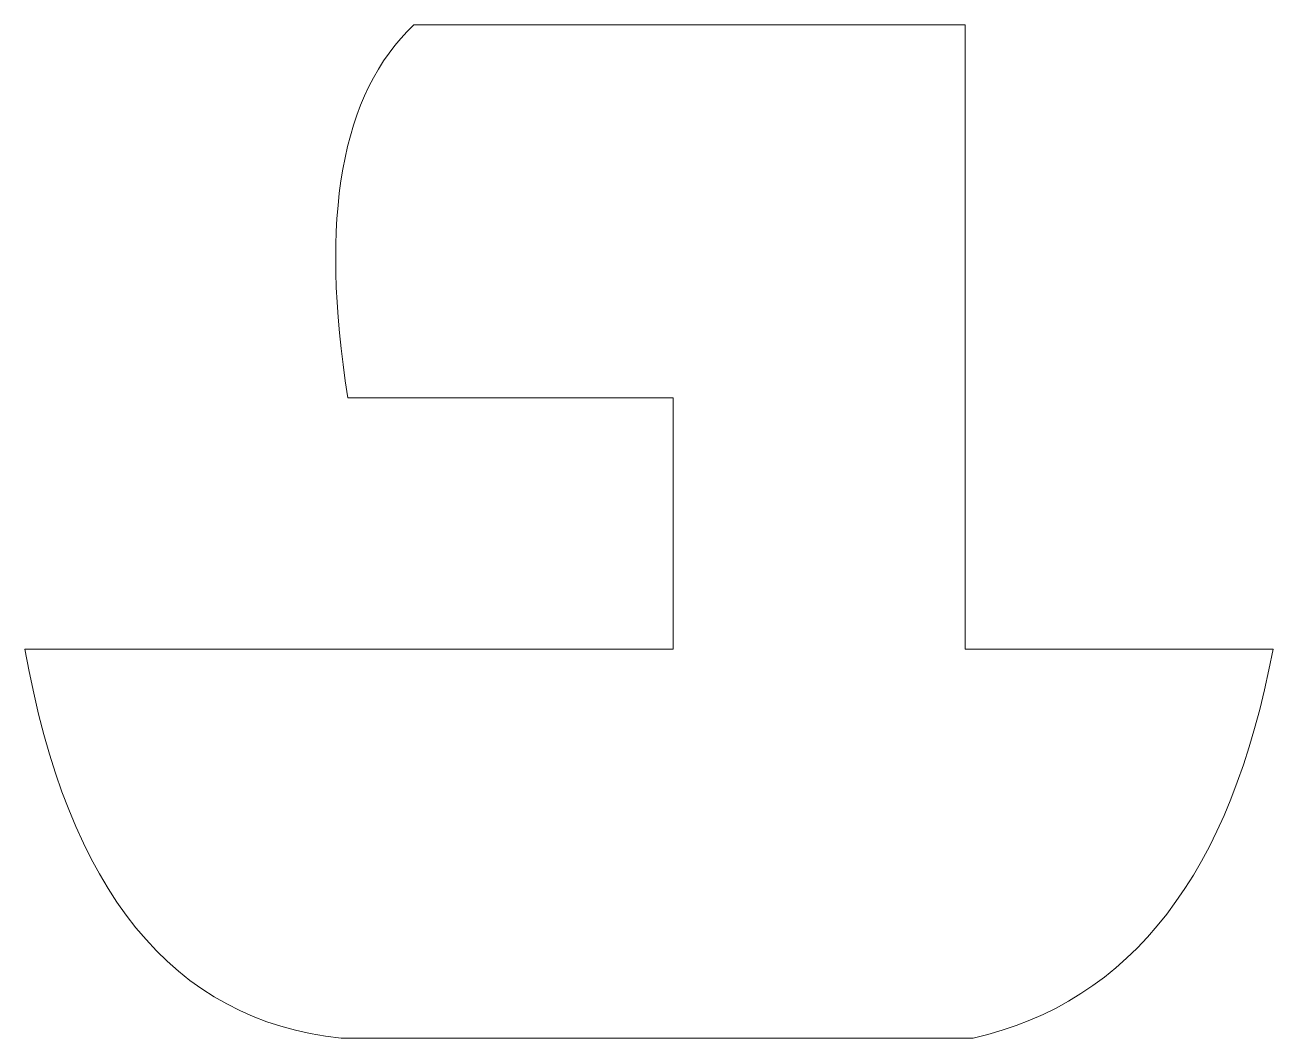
# Model space of a CAD drawing. Header units: millimetres. Extents: x 3414.3 to 3430.7, y 1322.6 to 1335.9.
import ezdxf

# ---------------------------------------------------------------- set-up
doc = ezdxf.new("R2010")
doc.units = ezdxf.units.MM

msp = doc.modelspace()

# ---------------------------------------------------------------- linework, layer by layer
at = {"lineweight": 20}
for points in [[(3419.394, 1335.901), (3418.436, 1335.005), (3418.145, 1333.369), (3418.523, 1330.992)], [(3414.271, 1327.683), (3414.833, 1324.496), (3416.221, 1322.789), (3418.433, 1322.561)], [(3430.706, 1327.683), (3430.157, 1324.738), (3428.841, 1323.03), (3426.757, 1322.561)], [(3418.433, 1322.561), (3418.433, 1322.561), (3426.757, 1322.561), (3426.757, 1322.561)]]:
    msp.add_open_spline(points, degree=3, dxfattribs=at)
for points, knots in [([(3430.706, 1327.683), (3430.706, 1327.683), (3426.651, 1327.683), (3426.651, 1327.683), (3426.651, 1327.683), (3426.651, 1327.683), (3426.651, 1335.901), (3426.651, 1335.901), (3426.651, 1335.901), (3426.651, 1335.901), (3419.394, 1335.901), (3419.394, 1335.901)], [0, 0, 0, 0, 0.25, 0.25, 0.25, 0.25, 0.5, 0.5, 0.5, 0.5, 1, 1, 1, 1]), ([(3414.271, 1327.683), (3414.271, 1327.683), (3422.809, 1327.683), (3422.809, 1327.683), (3422.809, 1327.683), (3422.809, 1327.683), (3422.809, 1330.992), (3422.809, 1330.992), (3422.809, 1330.992), (3422.809, 1330.992), (3419.145, 1330.992), (3418.523, 1330.992)], [0, 0, 0, 0, 0.25, 0.25, 0.25, 0.25, 0.5, 0.5, 0.5, 0.5, 0.9575158, 0.9575158, 0.9575158, 0.9575158])]:
    msp.add_open_spline(points, degree=3, knots=knots, dxfattribs=at)

doc.saveas('drawing.dxf')
